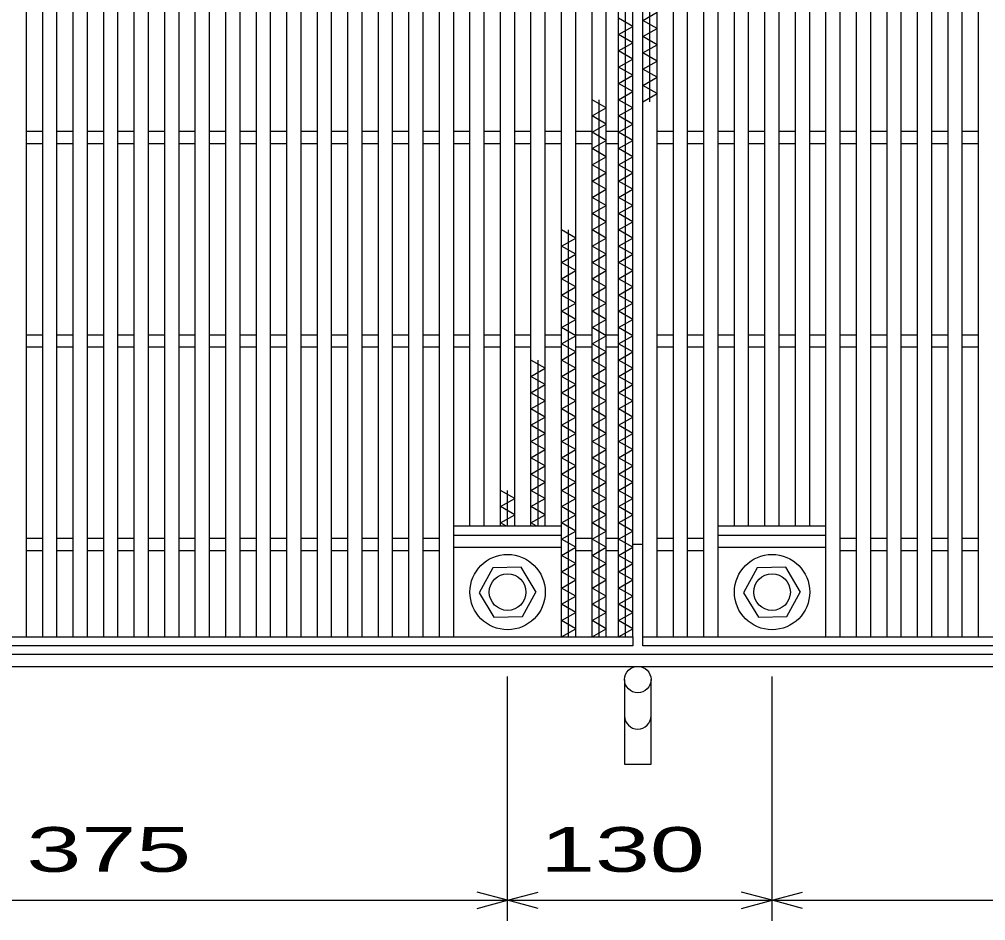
# Model space of a CAD drawing. Units: millimetres, scale not verified. Extents: x -1820 to 1731, y -1282 to 1054.
# Drawn here: x -1154 to -679, y -286 to 157 of the extents above; entities that cross this region are included whole.
import ezdxf
from ezdxf.enums import TextEntityAlignment as Align

# ---------------------------------------------------------------- set-up
doc = ezdxf.new("R2010")
doc.units = ezdxf.units.MM
doc.header["$LTSCALE"] = 10
for name, color, linetype, lineweight in [('16', 3, 'Continuous', 25), ('19', 6, 'Continuous', 25), ('22', 2, 'Continuous', 25)]:
    doc.layers.add(name, color=color, linetype=linetype, lineweight=lineweight)
doc.styles.add('ベクトル', font='')
doc.styles.get('ベクトル').set_extended_font_data('ベクトル')

msp = doc.modelspace()

# ---------------------------------------------------------------- linework, layer by layer
at = {"layer": '16'}
for p, q in [((-1150.5, -146.5), (-1150.5, 444.5)), ((-1142.5, -146.5), (-1142.5, 444.5)), ((-1135.5, -146.5), (-1135.5, 444.5)), ((-1127.5, -146.5), (-1127.5, 444.5)), ((-1120.5, -146.5), (-1120.5, 444.5)), ((-1112.5, -146.5), (-1112.5, 444.5)), ((-1105.5, -146.5), (-1105.5, 444.5)), ((-1097.5, -146.5), (-1097.5, 444.5)), ((-1090.5, -146.5), (-1090.5, 444.5)), ((-1082.5, -146.5), (-1082.5, 444.5)), ((-1075.5, -146.5), (-1075.5, 444.5)), ((-1067.5, -146.5), (-1067.5, 444.5)), ((-1060.5, -146.5), (-1060.5, 444.5)), ((-1052.5, -146.5), (-1052.5, 444.5)), ((-1045.5, -146.5), (-1045.5, 444.5)), ((-1037.5, -146.5), (-1037.5, 444.5)), ((-1030.5, -146.5), (-1030.5, 444.5)), ((-1022.5, -146.5), (-1022.5, 444.5)), ((-1015.5, -146.5), (-1015.5, 444.5)), ((-1007.5, -146.5), (-1007.5, 444.5)), ((-1000.5, -146.5), (-1000.5, 444.5)), ((-992.5, -146.5), (-992.5, 444.5)), ((-985.5, -146.5), (-985.5, 444.5)), ((-977.5, -146.5), (-977.5, 444.5)), ((-970.5, -146.5), (-970.5, 444.5)), ((-962.5, -146.5), (-962.5, 444.5)), ((-955.5, -146.5), (-955.5, 444.5)), ((-947.5, -146.5), (-947.5, 444.5)), ((-940.5, -146.5), (-940.5, 444.5)), ((-887.5, -146.5), (-887.5, 444.5)), ((-880.5, -146.5), (-880.5, 444.5)), ((-872.5, -146.5), (-872.5, 444.5)), ((-865.5, -146.5), (-865.5, 444.5)), ((-859.5, -146.5), (-859.5, 444.5)), ((-852.5, -146.5), (-852.5, 444.5)), ((-847.5, -146.5), (-847.5, 444.5)), ((-844, 116.5), (-844, 444.5)), ((-840.5, -146.5), (-840.5, 444.5)), ((-832.5, -146.5), (-832.5, 444.5)), ((-825.5, -146.5), (-825.5, 444.5)), ((-817.5, -146.5), (-817.5, 444.5)), ((-810.5, -146.5), (-810.5, 444.5)), ((-757.5, -146.5), (-757.5, 444.5)), ((-750.5, -146.5), (-750.5, 444.5)), ((-742.5, -146.5), (-742.5, 444.5)), ((-735.5, -146.5), (-735.5, 444.5)), ((-727.5, -146.5), (-727.5, 444.5)), ((-720.5, -146.5), (-720.5, 444.5)), ((-712.5, -146.5), (-712.5, 444.5)), ((-705.5, -146.5), (-705.5, 444.5)), ((-697.5, -146.5), (-697.5, 444.5)), ((-690.5, -146.5), (-690.5, 444.5)), ((-682.5, -146.5), (-682.5, 444.5)), ((-932.5, -92), (-932.5, 390)), ((-925.5, -92), (-925.5, 390)), ((-917.5, -92), (-917.5, 390)), ((-910.5, -92), (-910.5, 390)), ((-902.5, -92), (-902.5, 390)), ((-895.5, -92), (-895.5, 390)), ((-802.5, -92), (-802.5, 390)), ((-795.5, -92), (-795.5, 390)), ((-787.5, -92), (-787.5, 390)), ((-780.5, -92), (-780.5, 390)), ((-772.5, -92), (-772.5, 390)), ((-765.5, -92), (-765.5, 390)), ((-856, -146.5), (-856, 181.5)), ((-852.5, 153.5), (-859.5, 157.5)), ((-847.5, 156.5), (-840.5, 160.5)), ((-859.5, 149.5), (-852.5, 153.5)), ((-840.5, 152.5), (-847.5, 156.5)), ((-847.5, 148.5), (-840.5, 152.5)), ((-852.5, 145.5), (-859.5, 149.5)), ((-840.5, 144.5), (-847.5, 148.5)), ((-859.5, 141.5), (-852.5, 145.5)), ((-847.5, 140.5), (-840.5, 144.5)), ((-852.5, 137.5), (-859.5, 141.5)), ((-840.5, 136.5), (-847.5, 140.5)), ((-859.5, 133.5), (-852.5, 137.5)), ((-852.5, 129.5), (-859.5, 133.5)), ((-847.5, 132.5), (-840.5, 136.5)), ((-859.5, 125.5), (-852.5, 129.5)), ((-840.5, 128.5), (-847.5, 132.5)), ((-847.5, 124.5), (-840.5, 128.5)), ((-852.5, 121.5), (-859.5, 125.5)), ((-840.5, 120.5), (-847.5, 124.5)), ((-859.5, 117.5), (-852.5, 121.5)), ((-847.5, 116.5), (-840.5, 120.5)), ((-865.5, 113.5), (-872.5, 117.5)), ((-869, -146.5), (-869, 117.5)), ((-852.5, 113.5), (-859.5, 117.5)), ((-872.5, 109.5), (-865.5, 113.5)), ((-865.5, 105.5), (-872.5, 109.5)), ((-859.5, 109.5), (-852.5, 113.5)), ((-852.5, 105.5), (-859.5, 109.5)), ((-872.5, 101.5), (-865.5, 105.5)), ((-859.5, 101.5), (-852.5, 105.5)), ((-1150.5, 102), (-1142.5, 102)), ((-1135.5, 102), (-1127.5, 102)), ((-1120.5, 102), (-1112.5, 102)), ((-1105.5, 102), (-1097.5, 102)), ((-1090.5, 102), (-1082.5, 102)), ((-1075.5, 102), (-1067.5, 102)), ((-1060.5, 102), (-1052.5, 102)), ((-1045.5, 102), (-1037.5, 102)), ((-1030.5, 102), (-1022.5, 102)), ((-1015.5, 102), (-1007.5, 102)), ((-1000.5, 102), (-992.5, 102)), ((-985.5, 102), (-977.5, 102)), ((-970.5, 102), (-962.5, 102)), ((-955.5, 102), (-947.5, 102)), ((-940.5, 102), (-932.5, 102)), ((-925.5, 102), (-917.5, 102)), ((-910.5, 102), (-902.5, 102)), ((-895.5, 102), (-887.5, 102)), ((-880.5, 102), (-872.5, 102)), ((-865.5, 97.5), (-872.5, 101.5)), ((-865.5, 102), (-859.5, 102)), ((-852.5, 97.5), (-859.5, 101.5)), ((-840.5, 102), (-832.5, 102)), ((-825.5, 102), (-817.5, 102)), ((-810.5, 102), (-802.5, 102)), ((-795.5, 102), (-787.5, 102)), ((-780.5, 102), (-772.5, 102)), ((-765.5, 102), (-757.5, 102)), ((-750.5, 102), (-742.5, 102)), ((-735.5, 102), (-727.5, 102)), ((-720.5, 102), (-712.5, 102)), ((-705.5, 102), (-697.5, 102)), ((-690.5, 102), (-682.5, 102)), ((-1150.5, 96), (-1142.5, 96)), ((-1135.5, 96), (-1127.5, 96)), ((-1120.5, 96), (-1112.5, 96)), ((-1105.5, 96), (-1097.5, 96)), ((-1090.5, 96), (-1082.5, 96)), ((-1075.5, 96), (-1067.5, 96)), ((-1060.5, 96), (-1052.5, 96)), ((-1045.5, 96), (-1037.5, 96)), ((-1030.5, 96), (-1022.5, 96)), ((-1015.5, 96), (-1007.5, 96)), ((-1000.5, 96), (-992.5, 96)), ((-985.5, 96), (-977.5, 96)), ((-970.5, 96), (-962.5, 96)), ((-955.5, 96), (-947.5, 96)), ((-940.5, 96), (-932.5, 96)), ((-925.5, 96), (-917.5, 96)), ((-910.5, 96), (-902.5, 96)), ((-895.5, 96), (-887.5, 96)), ((-880.5, 96), (-872.5, 96)), ((-872.5, 93.5), (-865.5, 97.5)), ((-865.5, 96), (-859.5, 96)), ((-859.5, 93.5), (-852.5, 97.5)), ((-840.5, 96), (-832.5, 96)), ((-825.5, 96), (-817.5, 96)), ((-810.5, 96), (-802.5, 96)), ((-795.5, 96), (-787.5, 96)), ((-780.5, 96), (-772.5, 96)), ((-765.5, 96), (-757.5, 96)), ((-750.5, 96), (-742.5, 96)), ((-735.5, 96), (-727.5, 96)), ((-720.5, 96), (-712.5, 96)), ((-705.5, 96), (-697.5, 96)), ((-690.5, 96), (-682.5, 96)), ((-865.5, 89.5), (-872.5, 93.5)), ((-852.5, 89.5), (-859.5, 93.5)), ((-872.5, 85.5), (-865.5, 89.5)), ((-865.5, 81.5), (-872.5, 85.5)), ((-859.5, 85.5), (-852.5, 89.5)), ((-852.5, 81.5), (-859.5, 85.5)), ((-872.5, 77.5), (-865.5, 81.5)), ((-859.5, 77.5), (-852.5, 81.5)), ((-865.5, 73.5), (-872.5, 77.5)), ((-852.5, 73.5), (-859.5, 77.5)), ((-872.5, 69.5), (-865.5, 73.5)), ((-859.5, 69.5), (-852.5, 73.5)), ((-865.5, 65.5), (-872.5, 69.5)), ((-852.5, 65.5), (-859.5, 69.5)), ((-872.5, 61.5), (-865.5, 65.5)), ((-859.5, 61.5), (-852.5, 65.5)), ((-865.5, 57.5), (-872.5, 61.5)), ((-872.5, 53.5), (-865.5, 57.5)), ((-852.5, 57.5), (-859.5, 61.5)), ((-859.5, 53.5), (-852.5, 57.5)), ((-880.5, 49.5), (-887.5, 53.5)), ((-884, -146.5), (-884, 53.5)), ((-865.5, 49.5), (-872.5, 53.5)), ((-852.5, 49.5), (-859.5, 53.5)), ((-887.5, 45.5), (-880.5, 49.5)), ((-872.5, 45.5), (-865.5, 49.5)), ((-859.5, 45.5), (-852.5, 49.5)), ((-880.5, 41.5), (-887.5, 45.5)), ((-865.5, 41.5), (-872.5, 45.5)), ((-852.5, 41.5), (-859.5, 45.5)), ((-887.5, 37.5), (-880.5, 41.5)), ((-872.5, 37.5), (-865.5, 41.5)), ((-859.5, 37.5), (-852.5, 41.5)), ((-880.5, 33.5), (-887.5, 37.5)), ((-887.5, 29.5), (-880.5, 33.5)), ((-865.5, 33.5), (-872.5, 37.5)), ((-872.5, 29.5), (-865.5, 33.5)), ((-852.5, 33.5), (-859.5, 37.5)), ((-859.5, 29.5), (-852.5, 33.5)), ((-880.5, 25.5), (-887.5, 29.5)), ((-865.5, 25.5), (-872.5, 29.5)), ((-852.5, 25.5), (-859.5, 29.5)), ((-887.5, 21.5), (-880.5, 25.5)), ((-872.5, 21.5), (-865.5, 25.5)), ((-859.5, 21.5), (-852.5, 25.5)), ((-880.5, 17.5), (-887.5, 21.5)), ((-865.5, 17.5), (-872.5, 21.5)), ((-852.5, 17.5), (-859.5, 21.5)), ((-887.5, 13.5), (-880.5, 17.5)), ((-872.5, 13.5), (-865.5, 17.5)), ((-859.5, 13.5), (-852.5, 17.5)), ((-880.5, 9.5), (-887.5, 13.5)), ((-887.5, 5.5), (-880.5, 9.5)), ((-865.5, 9.5), (-872.5, 13.5)), ((-872.5, 5.5), (-865.5, 9.5)), ((-852.5, 9.5), (-859.5, 13.5)), ((-859.5, 5.5), (-852.5, 9.5)), ((-880.5, 1.5), (-887.5, 5.5)), ((-865.5, 1.5), (-872.5, 5.5)), ((-852.5, 1.5), (-859.5, 5.5)), ((-1150.5, 2), (-1142.5, 2)), ((-1135.5, 2), (-1127.5, 2)), ((-1120.5, 2), (-1112.5, 2)), ((-1105.5, 2), (-1097.5, 2)), ((-1090.5, 2), (-1082.5, 2)), ((-1075.5, 2), (-1067.5, 2)), ((-1060.5, 2), (-1052.5, 2)), ((-1045.5, 2), (-1037.5, 2)), ((-1030.5, 2), (-1022.5, 2)), ((-1015.5, 2), (-1007.5, 2)), ((-1000.5, 2), (-992.5, 2)), ((-985.5, 2), (-977.5, 2)), ((-970.5, 2), (-962.5, 2)), ((-955.5, 2), (-947.5, 2)), ((-940.5, 2), (-932.5, 2)), ((-925.5, 2), (-917.5, 2)), ((-910.5, 2), (-902.5, 2)), ((-895.5, 2), (-887.5, 2)), ((-887.5, -2.5), (-880.5, 1.5)), ((-880.5, 2), (-872.5, 2)), ((-872.5, -2.5), (-865.5, 1.5)), ((-865.5, 2), (-859.5, 2)), ((-859.5, -2.5), (-852.5, 1.5)), ((-840.5, 2), (-832.5, 2)), ((-825.5, 2), (-817.5, 2)), ((-810.5, 2), (-802.5, 2)), ((-795.5, 2), (-787.5, 2)), ((-780.5, 2), (-772.5, 2)), ((-765.5, 2), (-757.5, 2)), ((-750.5, 2), (-742.5, 2)), ((-735.5, 2), (-727.5, 2)), ((-720.5, 2), (-712.5, 2)), ((-705.5, 2), (-697.5, 2)), ((-690.5, 2), (-682.5, 2)), ((-1150.5, -4), (-1142.5, -4)), ((-1135.5, -4), (-1127.5, -4)), ((-1120.5, -4), (-1112.5, -4)), ((-1105.5, -4), (-1097.5, -4)), ((-1090.5, -4), (-1082.5, -4)), ((-1075.5, -4), (-1067.5, -4)), ((-1060.5, -4), (-1052.5, -4)), ((-1045.5, -4), (-1037.5, -4)), ((-1030.5, -4), (-1022.5, -4)), ((-1015.5, -4), (-1007.5, -4)), ((-1000.5, -4), (-992.5, -4)), ((-985.5, -4), (-977.5, -4)), ((-970.5, -4), (-962.5, -4)), ((-955.5, -4), (-947.5, -4)), ((-940.5, -4), (-932.5, -4)), ((-925.5, -4), (-917.5, -4)), ((-910.5, -4), (-902.5, -4)), ((-895.5, -4), (-887.5, -4)), ((-880.5, -6.5), (-887.5, -2.5)), ((-880.5, -4), (-872.5, -4)), ((-865.5, -6.5), (-872.5, -2.5)), ((-865.5, -4), (-859.5, -4)), ((-852.5, -6.5), (-859.5, -2.5)), ((-840.5, -4), (-832.5, -4)), ((-825.5, -4), (-817.5, -4)), ((-810.5, -4), (-802.5, -4)), ((-795.5, -4), (-787.5, -4)), ((-780.5, -4), (-772.5, -4)), ((-765.5, -4), (-757.5, -4)), ((-750.5, -4), (-742.5, -4)), ((-735.5, -4), (-727.5, -4)), ((-720.5, -4), (-712.5, -4)), ((-705.5, -4), (-697.5, -4)), ((-690.5, -4), (-682.5, -4)), ((-887.5, -10.5), (-880.5, -6.5)), ((-872.5, -10.5), (-865.5, -6.5)), ((-859.5, -10.5), (-852.5, -6.5)), ((-895.5, -14.5), (-902.5, -10.5)), ((-899, -92), (-899, -10.5)), ((-880.5, -14.5), (-887.5, -10.5)), ((-865.5, -14.5), (-872.5, -10.5)), ((-852.5, -14.5), (-859.5, -10.5)), ((-902.5, -18.5), (-895.5, -14.5)), ((-895.5, -22.5), (-902.5, -18.5)), ((-887.5, -18.5), (-880.5, -14.5)), ((-880.5, -22.5), (-887.5, -18.5)), ((-872.5, -18.5), (-865.5, -14.5)), ((-865.5, -22.5), (-872.5, -18.5)), ((-859.5, -18.5), (-852.5, -14.5)), ((-852.5, -22.5), (-859.5, -18.5)), ((-902.5, -26.5), (-895.5, -22.5)), ((-887.5, -26.5), (-880.5, -22.5)), ((-872.5, -26.5), (-865.5, -22.5)), ((-859.5, -26.5), (-852.5, -22.5)), ((-895.5, -30.5), (-902.5, -26.5)), ((-880.5, -30.5), (-887.5, -26.5)), ((-865.5, -30.5), (-872.5, -26.5)), ((-852.5, -30.5), (-859.5, -26.5)), ((-902.5, -34.5), (-895.5, -30.5)), ((-887.5, -34.5), (-880.5, -30.5)), ((-872.5, -34.5), (-865.5, -30.5)), ((-859.5, -34.5), (-852.5, -30.5)), ((-895.5, -38.5), (-902.5, -34.5)), ((-880.5, -38.5), (-887.5, -34.5)), ((-865.5, -38.5), (-872.5, -34.5)), ((-852.5, -38.5), (-859.5, -34.5)), ((-902.5, -42.5), (-895.5, -38.5)), ((-895.5, -46.5), (-902.5, -42.5)), ((-887.5, -42.5), (-880.5, -38.5)), ((-880.5, -46.5), (-887.5, -42.5)), ((-872.5, -42.5), (-865.5, -38.5)), ((-865.5, -46.5), (-872.5, -42.5)), ((-859.5, -42.5), (-852.5, -38.5)), ((-852.5, -46.5), (-859.5, -42.5)), ((-902.5, -50.5), (-895.5, -46.5)), ((-887.5, -50.5), (-880.5, -46.5)), ((-872.5, -50.5), (-865.5, -46.5)), ((-859.5, -50.5), (-852.5, -46.5)), ((-895.5, -54.5), (-902.5, -50.5)), ((-880.5, -54.5), (-887.5, -50.5)), ((-865.5, -54.5), (-872.5, -50.5)), ((-852.5, -54.5), (-859.5, -50.5)), ((-902.5, -58.5), (-895.5, -54.5)), ((-887.5, -58.5), (-880.5, -54.5)), ((-872.5, -58.5), (-865.5, -54.5)), ((-859.5, -58.5), (-852.5, -54.5)), ((-895.5, -62.5), (-902.5, -58.5)), ((-880.5, -62.5), (-887.5, -58.5)), ((-865.5, -62.5), (-872.5, -58.5)), ((-852.5, -62.5), (-859.5, -58.5)), ((-902.5, -66.5), (-895.5, -62.5)), ((-895.5, -70.5), (-902.5, -66.5)), ((-887.5, -66.5), (-880.5, -62.5)), ((-880.5, -70.5), (-887.5, -66.5)), ((-872.5, -66.5), (-865.5, -62.5)), ((-865.5, -70.5), (-872.5, -66.5)), ((-859.5, -66.5), (-852.5, -62.5)), ((-852.5, -70.5), (-859.5, -66.5)), ((-902.5, -74.5), (-895.5, -70.5)), ((-887.5, -74.5), (-880.5, -70.5)), ((-872.5, -74.5), (-865.5, -70.5)), ((-859.5, -74.5), (-852.5, -70.5)), ((-910.5, -78.5), (-917.5, -74.5)), ((-914, -92), (-914, -74.5)), ((-895.5, -78.5), (-902.5, -74.5)), ((-880.5, -78.5), (-887.5, -74.5)), ((-865.5, -78.5), (-872.5, -74.5)), ((-852.5, -78.5), (-859.5, -74.5)), ((-917.5, -82.5), (-910.5, -78.5)), ((-902.5, -82.5), (-895.5, -78.5)), ((-887.5, -82.5), (-880.5, -78.5)), ((-872.5, -82.5), (-865.5, -78.5)), ((-859.5, -82.5), (-852.5, -78.5)), ((-910.5, -86.5), (-917.5, -82.5)), ((-895.5, -86.5), (-902.5, -82.5)), ((-880.5, -86.5), (-887.5, -82.5)), ((-865.5, -86.5), (-872.5, -82.5)), ((-852.5, -86.5), (-859.5, -82.5)), ((-917.5, -90.5), (-910.5, -86.5)), ((-902.5, -90.5), (-895.5, -86.5)), ((-887.5, -90.5), (-880.5, -86.5)), ((-872.5, -90.5), (-865.5, -86.5)), ((-859.5, -90.5), (-852.5, -86.5)), ((-940.5, -92), (-887.5, -92)), ((-940.5, -96.5), (-940.5, -92)), ((-914.87, -92), (-917.5, -90.5)), ((-899.87, -92), (-902.5, -90.5)), ((-880.5, -94.5), (-887.5, -90.5)), ((-887.5, -96.5), (-887.5, -92)), ((-887.5, -98.5), (-880.5, -94.5)), ((-865.5, -94.5), (-872.5, -90.5)), ((-872.5, -98.5), (-865.5, -94.5)), ((-852.5, -94.5), (-859.5, -90.5)), ((-859.5, -98.5), (-852.5, -94.5)), ((-810.5, -92), (-757.5, -92)), ((-810.5, -96.5), (-810.5, -92)), ((-757.5, -96.5), (-757.5, -92)), ((-1150.5, -98), (-1142.5, -98)), ((-1135.5, -98), (-1127.5, -98)), ((-1120.5, -98), (-1112.5, -98)), ((-1105.5, -98), (-1097.5, -98)), ((-1090.5, -98), (-1082.5, -98)), ((-1075.5, -98), (-1067.5, -98)), ((-1060.5, -98), (-1052.5, -98)), ((-1045.5, -98), (-1037.5, -98)), ((-1030.5, -98), (-1022.5, -98)), ((-1015.5, -98), (-1007.5, -98)), ((-1000.5, -98), (-992.5, -98)), ((-985.5, -98), (-977.5, -98)), ((-970.5, -98), (-962.5, -98)), ((-955.5, -98), (-947.5, -98)), ((-940.5, -96.5), (-887.5, -96.5)), ((-880.5, -102.5), (-887.5, -98.5)), ((-880.5, -98), (-872.5, -98)), ((-865.5, -102.5), (-872.5, -98.5)), ((-865.5, -98), (-859.5, -98)), ((-852.5, -102.5), (-859.5, -98.5)), ((-840.5, -98), (-832.5, -98)), ((-825.5, -98), (-817.5, -98)), ((-810.5, -96.5), (-757.5, -96.5)), ((-750.5, -98), (-742.5, -98)), ((-735.5, -98), (-727.5, -98)), ((-720.5, -98), (-712.5, -98)), ((-705.5, -98), (-697.5, -98)), ((-690.5, -98), (-682.5, -98)), ((-1150.5, -104), (-1142.5, -104)), ((-1135.5, -104), (-1127.5, -104)), ((-1120.5, -104), (-1112.5, -104)), ((-1105.5, -104), (-1097.5, -104)), ((-1090.5, -104), (-1082.5, -104)), ((-1075.5, -104), (-1067.5, -104)), ((-1060.5, -104), (-1052.5, -104)), ((-1045.5, -104), (-1037.5, -104)), ((-1030.5, -104), (-1022.5, -104)), ((-1015.5, -104), (-1007.5, -104)), ((-1000.5, -104), (-992.5, -104)), ((-985.5, -104), (-977.5, -104)), ((-970.5, -104), (-962.5, -104)), ((-955.5, -104), (-947.5, -104)), ((-940.5, -102.5), (-887.5, -102.5)), ((-887.5, -106.5), (-880.5, -102.5)), ((-880.5, -104), (-872.5, -104)), ((-872.5, -106.5), (-865.5, -102.5)), ((-865.5, -104), (-859.5, -104)), ((-859.5, -106.5), (-852.5, -102.5)), ((-840.5, -104), (-832.5, -104)), ((-825.5, -104), (-817.5, -104)), ((-810.5, -102.5), (-757.5, -102.5)), ((-750.5, -104), (-742.5, -104)), ((-735.5, -104), (-727.5, -104)), ((-720.5, -104), (-712.5, -104)), ((-705.5, -104), (-697.5, -104)), ((-690.5, -104), (-682.5, -104)), ((-880.5, -110.5), (-887.5, -106.5)), ((-865.5, -110.5), (-872.5, -106.5)), ((-852.5, -110.5), (-859.5, -106.5)), ((-921.29, -112.55), (-928, -124.84)), ((-907.3, -112.21), (-921.29, -112.55)), ((-900, -124.5), (-907.3, -112.21)), ((-887.5, -114.5), (-880.5, -110.5)), ((-872.5, -114.5), (-865.5, -110.5)), ((-859.5, -114.5), (-852.5, -110.5)), ((-791.29, -112.55), (-798, -124.84)), ((-777.3, -112.21), (-791.29, -112.55)), ((-770, -124.5), (-777.3, -112.21)), ((-880.5, -118.5), (-887.5, -114.5)), ((-887.5, -122.5), (-880.5, -118.5)), ((-865.5, -118.5), (-872.5, -114.5)), ((-872.5, -122.5), (-865.5, -118.5)), ((-852.5, -118.5), (-859.5, -114.5)), ((-859.5, -122.5), (-852.5, -118.5)), ((-880.5, -126.5), (-887.5, -122.5)), ((-865.5, -126.5), (-872.5, -122.5)), ((-852.5, -126.5), (-859.5, -122.5)), ((-928, -124.84), (-920.7, -136.79)), ((-906.71, -136.45), (-900, -124.16)), ((-887.5, -130.5), (-880.5, -126.5)), ((-872.5, -130.5), (-865.5, -126.5)), ((-859.5, -130.5), (-852.5, -126.5)), ((-798, -124.84), (-790.7, -136.79)), ((-776.71, -136.45), (-770, -124.16)), ((-880.5, -134.5), (-887.5, -130.5)), ((-865.5, -134.5), (-872.5, -130.5)), ((-852.5, -134.5), (-859.5, -130.5)), ((-920.7, -136.79), (-906.71, -136.45)), ((-887.5, -138.5), (-880.5, -134.5)), ((-872.5, -138.5), (-865.5, -134.5)), ((-859.5, -138.5), (-852.5, -134.5)), ((-790.7, -136.79), (-776.71, -136.45)), ((-880.5, -142.5), (-887.5, -138.5)), ((-887.5, -146.5), (-880.5, -142.5)), ((-865.5, -142.5), (-872.5, -138.5)), ((-872.5, -146.5), (-865.5, -142.5)), ((-852.5, -142.5), (-859.5, -138.5)), ((-859.5, -146.5), (-852.5, -142.5)), ((-1352.5, -146.5), (-852.5, -146.5)), ((-1157.5, -146.5), (-1150.5, -146.5)), ((-1142.5, -146.5), (-1135.5, -146.5)), ((-1127.5, -146.5), (-1120.5, -146.5)), ((-1112.5, -146.5), (-1105.5, -146.5)), ((-1097.5, -146.5), (-1090.5, -146.5)), ((-1082.5, -146.5), (-1075.5, -146.5)), ((-1067.5, -146.5), (-1060.5, -146.5)), ((-1052.5, -146.5), (-1045.5, -146.5)), ((-1037.5, -146.5), (-1030.5, -146.5)), ((-1022.5, -146.5), (-1015.5, -146.5)), ((-1007.5, -146.5), (-1000.5, -146.5)), ((-992.5, -146.5), (-985.5, -146.5)), ((-977.5, -146.5), (-970.5, -146.5)), ((-962.5, -146.5), (-955.5, -146.5)), ((-947.5, -146.5), (-940.5, -146.5)), ((-932.5, -146.5), (-925.5, -146.5)), ((-917.5, -146.5), (-910.5, -146.5)), ((-902.5, -146.5), (-895.5, -146.5)), ((-887.5, -146.5), (-880.5, -146.5)), ((-872.5, -146.5), (-865.5, -146.5)), ((-859.5, -146.5), (-852.5, -146.5)), ((-852.5, -146.5), (-852.5, -151)), ((-847.5, -146.5), (-347.5, -146.5)), ((-847.5, -151), (-847.5, -146.5)), ((-847.5, -146.5), (-840.5, -146.5)), ((-832.5, -146.5), (-825.5, -146.5)), ((-817.5, -146.5), (-810.5, -146.5)), ((-802.5, -146.5), (-795.5, -146.5)), ((-787.5, -146.5), (-780.5, -146.5)), ((-772.5, -146.5), (-765.5, -146.5)), ((-757.5, -146.5), (-750.5, -146.5)), ((-742.5, -146.5), (-735.5, -146.5)), ((-727.5, -146.5), (-720.5, -146.5)), ((-712.5, -146.5), (-705.5, -146.5)), ((-697.5, -146.5), (-690.5, -146.5)), ((-682.5, -146.5), (-675.5, -146.5)), ((-852.5, -151), (-1352.5, -151)), ((-347.5, -151), (-847.5, -151))]:
    msp.add_line(p, q, dxfattribs=at)
for centre, radius in [((-914, -124.5), 18.5), ((-784, -124.5), 18.5), ((-914, -124.5), 9), ((-784, -124.5), 9)]:
    msp.add_circle(centre, radius, dxfattribs=at)
at = {"layer": '19'}
for p, q in [((-852.5, -101), (-847.5, -101)), ((-1355, -155), (-345, -155)), ((-1355, -161), (-345, -161)), ((-856.5, -167.5), (-856.5, -209.12)), ((-843.5, -209.12), (-843.5, -167.5)), ((-856.5, -209.12), (-843.5, -209.12))]:
    msp.add_line(p, q, dxfattribs=at)
msp.add_circle((-850, -167.5), 6.5, dxfattribs=at)
msp.add_arc((-850, -185.34), 6.5, 180, 0, dxfattribs=at)
at = {"layer": '22', "color": 4}
for p, q in [((-914, -286), (-914, -166)), ((-784, -286), (-784, -166)), ((-914, -276), (-929, -272)), ((-914, -276), (-899, -272)), ((-784, -276), (-799, -272)), ((-784, -276), (-769, -272)), ((-1289, -276), (-914, -276)), ((-929, -280), (-914, -276)), ((-899, -280), (-914, -276)), ((-914, -276), (-784, -276)), ((-799, -280), (-784, -276)), ((-769, -280), (-784, -276)), ((-784, -276), (-409, -276))]:
    msp.add_line(p, q, dxfattribs=at)

# ---------------------------------------------------------------- texts
at = {"layer": '22', "style": 'ベクトル', "width": 1.65}
for s, p in [(' 375 ', (-1164, -251)), (' 130 ', (-911.5, -251))]:
    msp.add_text(s, height=21.99, dxfattribs=at).set_placement(p, align=Align.MIDDLE_LEFT)

doc.saveas('drawing.dxf')
